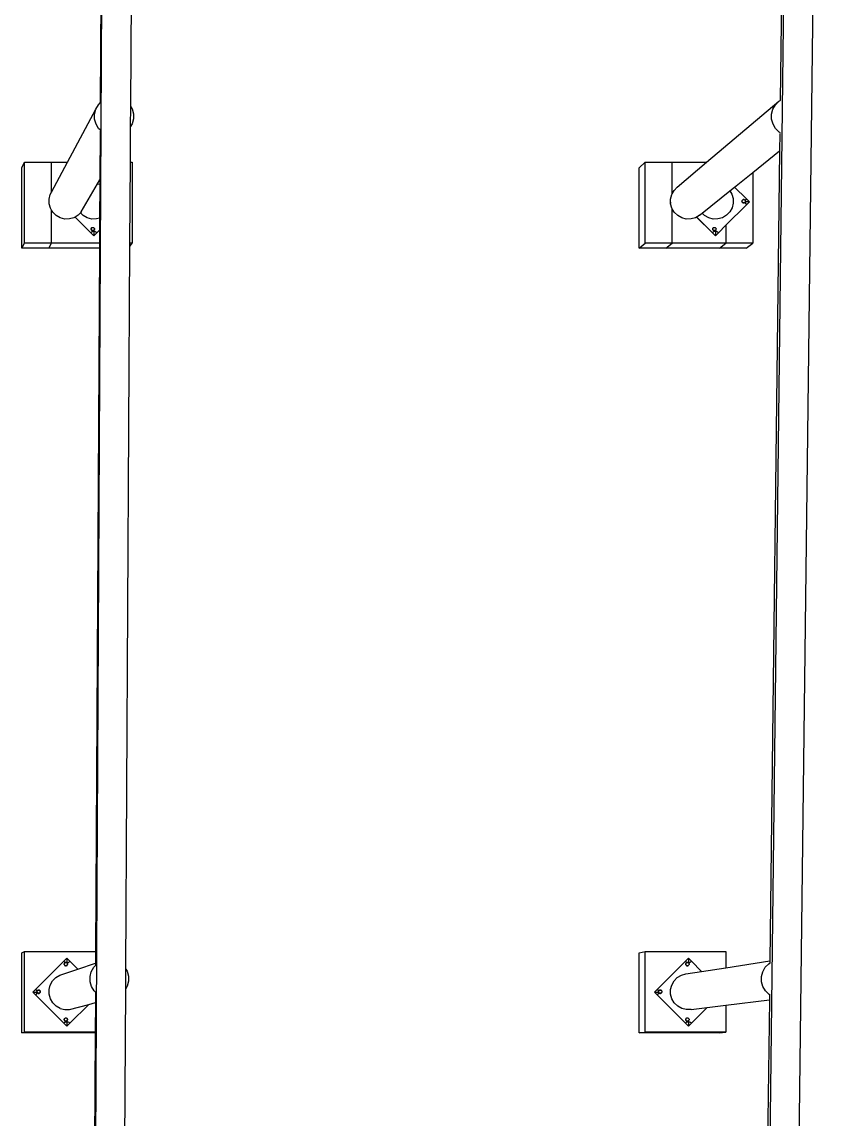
# Model space of a CAD drawing. Header units: inches. Extents: x -614 to 848, y -1045 to 1103.
# Drawn here: x 120.6 to 324.7, y 7.9 to 281.6 of the extents above; entities that cross this region are included whole.
import ezdxf

# ---------------------------------------------------------------- set-up
doc = ezdxf.new("R2010")
doc.units = ezdxf.units.IN
doc.header["$MEASUREMENT"] = 0

msp = doc.modelspace()

# ---------------------------------------------------------------- linework, layer by layer
for p, q in [((134.56857, -811.49995), (144.44999, 1015.55191)), ((297.50472, -811.49995), (319.35059, 1015.55191)), ((309.19133, -431.30695), (324.66183, 832.66782)), ((147.70234, 260.45299), (148.91594, 473.70095)), ((312.11153, 463.60989), (309.70623, 262.00661)), ((140.95145, 422.07703), (140.08428, 261.38975)), ((138.99982, 259.80558), (139.62331, 260.91718)), ((139.62331, 260.91718), (140.08428, 261.38975)), ((140.08428, 261.38975), (140.11991, 261.42628)), ((147.67404, 255.48112), (147.70234, 260.45299)), ((147.70234, 260.45299), (148.02032, 259.91769)), ((291.3647, 246.56068), (309.40815, 261.82953)), ((307.8947, 259.80558), (308.5182, 260.91718)), ((308.5182, 260.91718), (309.40815, 261.82953)), ((309.40815, 261.82953), (309.70623, 262.00661)), ((309.70623, 262.00661), (309.77764, 262.04903)), ((131.9136, 246.56068), (138.99982, 259.80558)), ((138.68528, 258.57049), (138.99982, 259.80558)), ((138.70112, 257.29607), (138.68528, 258.57049)), ((148.02032, 259.91769), (148.36547, 258.6908)), ((148.3813, 257.41637), (148.06676, 256.18128)), ((148.36547, 258.6908), (148.3813, 257.41637)), ((307.58016, 258.57049), (307.8947, 259.80558)), ((307.596, 257.29607), (307.58016, 258.57049)), ((139.04626, 256.06917), (138.70112, 257.29607)), ((139.69719, 254.97341), (139.04626, 256.06917)), ((140.11991, 254.56106), (139.69719, 254.97341)), ((147.62327, 246.56068), (147.67404, 255.48112)), ((148.06676, 256.18128), (147.67404, 255.48112)), ((307.94114, 256.06917), (307.596, 257.29607)), ((308.59207, 254.97341), (307.94114, 256.06917)), ((309.50442, 254.08345), (308.59207, 254.97341)), ((140.04671, 254.42808), (139.9805, 242.15946)), ((309.77764, 253.93021), (309.50442, 254.08345)), ((309.60822, 253.79132), (309.55594, 249.40992)), ((302.91462, 244.059), (309.55594, 249.40992)), ((309.55594, 249.40992), (307.14461, 47.3009)), ((120.5593, 245.18659), (121.23494, 246.56068)), ((121.23494, 226.42067), (121.23494, 246.56068)), ((121.23494, 246.56068), (127.94828, 246.56068)), ((127.94828, 246.56068), (131.9136, 246.56068)), ((127.94828, 239.14907), (127.94828, 246.56068)), ((127.94828, 239.14907), (131.9136, 246.56068)), ((147.50866, 226.42067), (147.62327, 246.56068)), ((147.62327, 246.56068), (148.08829, 246.56068)), ((148.08829, 246.56068), (148.08829, 226.42067)), ((274.52277, 245.18659), (276.06127, 246.56068)), ((276.06127, 226.42067), (276.06127, 246.56068)), ((276.06127, 246.56068), (282.77461, 246.56068)), ((282.77461, 246.56068), (291.3647, 246.56068)), ((282.77461, 238.70312), (282.77461, 246.56068)), ((284.06377, 240.38244), (291.3647, 246.56068)), ((120.5593, 225.15882), (120.5593, 245.18659)), ((274.52277, 225.15882), (274.52277, 245.18659)), ((298.36418, 240.39269), (302.91462, 244.059)), ((302.91462, 244.059), (302.91462, 226.42067)), ((135.36583, 234.1763), (139.43117, 241.20914)), ((139.43117, 241.20914), (139.9805, 242.15946)), ((139.43117, 241.20914), (139.97463, 241.07074)), ((139.97463, 241.07074), (139.92916, 232.64625)), ((139.9805, 242.15946), (139.97463, 241.07074)), ((127.32523, 237.39035), (127.61401, 238.52427)), ((127.61401, 238.52427), (127.94828, 239.14907)), ((282.38552, 237.39035), (282.6743, 238.52427)), ((282.6743, 238.52427), (282.77461, 238.70312)), ((282.77461, 238.70312), (283.24672, 239.54482)), ((283.24672, 239.54482), (284.06377, 240.38244)), ((290.26463, 233.86687), (297.19176, 239.44807)), ((297.19176, 239.44807), (298.36418, 240.39269)), ((297.19176, 239.44807), (297.67939, 238.6272)), ((297.67939, 238.6272), (297.99626, 237.5008)), ((298.36418, 240.39269), (301.28341, 237.47346)), ((127.33977, 236.22032), (127.32523, 237.39035)), ((127.65664, 235.09392), (127.33977, 236.22032)), ((282.37031, 236.59901), (282.35605, 236.49068)), ((282.35605, 236.49068), (282.37031, 236.38234)), ((282.39462, 236.65769), (282.37031, 236.59901)), ((282.37031, 236.38234), (282.3989, 236.31332)), ((282.40006, 236.22032), (282.38552, 237.39035)), ((282.71693, 235.09392), (282.40006, 236.22032)), ((301.28341, 235.97976), (296.20128, 230.89763)), ((298.0108, 236.33077), (297.72202, 235.19685)), ((297.99626, 237.5008), (298.0108, 236.33077)), ((300.19605, 236.94644), (300.18177, 236.83794)), ((300.18177, 236.83794), (300.19605, 236.72945)), ((300.23793, 237.04754), (300.19605, 236.94644)), ((300.19605, 236.83794), (300.20985, 236.94274)), ((300.20985, 236.73315), (300.19605, 236.83794)), ((300.19605, 236.72945), (300.23793, 236.62835)), ((300.20985, 236.94274), (300.2503, 237.0404)), ((300.2503, 236.63549), (300.20985, 236.73315)), ((300.21946, 236.85641), (300.23325, 236.96121)), ((300.23325, 236.7516), (300.21946, 236.85641)), ((300.23325, 236.96121), (300.27371, 237.05888)), ((300.27371, 236.65394), (300.23325, 236.7516)), ((300.30455, 237.13435), (300.23793, 237.04754)), ((300.23793, 236.62835), (300.29578, 236.55296)), ((300.2503, 237.0404), (300.31465, 237.12425)), ((300.30588, 236.56306), (300.2503, 236.63549)), ((300.27371, 237.05888), (300.31987, 237.11903)), ((300.32713, 236.58432), (300.27371, 236.65394)), ((300.38126, 237.21107), (300.29445, 237.14445)), ((300.29445, 237.14445), (300.31465, 237.12425)), ((300.29578, 236.55296), (300.29445, 236.55163)), ((300.29445, 236.55163), (300.30016, 236.54725)), ((300.30588, 236.56306), (300.29578, 236.55296)), ((300.29578, 236.55296), (300.30016, 236.54725)), ((300.30016, 236.54725), (300.38126, 236.48501)), ((300.30016, 236.54725), (300.30455, 236.54153)), ((300.30455, 236.54153), (300.39136, 236.47491)), ((300.32713, 236.58432), (300.30588, 236.56306)), ((300.31465, 236.55163), (300.30588, 236.56306)), ((300.31465, 237.12425), (300.33709, 237.14147)), ((300.31465, 237.12425), (300.31987, 237.11903)), ((300.3985, 236.48728), (300.31465, 236.55163)), ((300.31987, 237.11903), (300.33709, 237.14147)), ((300.33806, 236.57007), (300.32713, 236.58432)), ((300.33709, 237.14147), (300.33806, 237.14274)), ((300.33806, 237.14274), (300.42192, 237.20709)), ((300.42192, 236.50572), (300.33806, 236.57007)), ((300.48236, 237.25295), (300.38126, 237.21107)), ((300.38126, 236.48501), (300.48236, 236.44314)), ((300.39136, 236.47491), (300.49246, 236.43304)), ((300.49616, 236.44683), (300.3985, 236.48728)), ((300.42192, 237.20709), (300.51959, 237.24755)), ((300.51959, 236.46527), (300.42192, 236.50572)), ((300.59086, 237.26723), (300.48236, 237.25295)), ((300.48236, 236.44314), (300.59086, 236.42885)), ((300.49246, 236.43304), (300.60096, 236.41875)), ((300.60096, 236.43304), (300.49616, 236.44683)), ((300.51959, 237.24755), (300.62439, 237.26134)), ((300.62439, 236.45147), (300.51959, 236.46527)), ((300.69935, 237.25295), (300.59086, 237.26723)), ((300.59086, 236.42885), (300.60096, 236.43018)), ((300.60096, 236.43304), (300.60096, 236.45455)), ((300.70576, 236.44683), (300.60096, 236.43304)), ((300.60096, 236.43018), (300.69935, 236.44314)), ((300.60096, 236.43018), (300.60096, 236.43304)), ((300.60096, 236.41875), (300.70945, 236.43304)), ((300.60096, 236.41875), (300.60096, 236.43018)), ((300.62439, 237.26134), (300.70457, 237.25079)), ((300.7292, 236.46527), (300.62439, 236.45147)), ((300.70457, 237.25079), (300.69935, 237.25295)), ((300.69935, 236.44314), (300.70576, 236.44683)), ((300.70457, 237.25079), (300.7292, 237.24755)), ((300.80045, 236.48501), (300.70576, 236.44683)), ((300.70945, 236.43304), (300.81055, 236.47491)), ((300.7292, 237.24755), (300.82686, 237.20709)), ((300.82686, 236.50572), (300.7292, 236.46527)), ((300.80341, 236.48728), (300.80045, 236.48501)), ((300.80341, 236.48728), (300.82686, 236.50572)), ((300.81055, 236.47491), (300.89737, 236.54153)), ((300.82686, 237.20709), (300.91073, 237.14274)), ((300.82686, 236.50572), (300.88727, 236.55163)), ((300.88727, 236.55163), (300.8881, 236.55271)), ((300.8881, 236.55271), (300.91073, 236.57007)), ((300.89737, 236.54153), (300.96399, 236.62835)), ((300.91073, 237.14274), (300.97508, 237.05888)), ((300.97508, 236.65394), (300.91073, 236.57007)), ((300.96399, 236.62835), (300.97401, 236.65254)), ((300.97508, 237.05888), (301.0075, 236.98061)), ((300.98156, 236.66959), (300.97508, 236.65394)), ((301.01553, 236.7516), (300.98156, 236.66959)), ((300.98156, 236.66959), (301.01005, 236.45324)), ((302.03026, 236.72661), (301.00518, 236.72661)), ((301.01005, 236.99997), (301.0075, 236.98061)), ((301.0075, 236.98061), (301.01553, 236.96121)), ((301.11556, 237.25471), (301.01005, 236.99997)), ((301.01005, 236.45324), (301.11556, 236.1985)), ((301.01553, 236.96121), (301.02933, 236.85641)), ((301.02933, 236.85641), (301.01553, 236.7516)), ((301.28341, 237.47346), (301.11556, 237.25471)), ((301.11556, 236.1985), (301.28341, 235.97976)), ((301.28341, 237.47346), (302.03026, 236.72661)), ((302.03026, 236.72661), (301.28341, 235.97976)), ((127.94828, 234.60298), (127.65664, 235.09392)), ((127.94828, 226.42067), (127.94828, 234.60298)), ((128.25425, 234.08791), (127.94828, 234.60298)), ((129.09187, 233.27086), (128.25425, 234.08791)), ((130.11242, 232.69844), (129.09187, 233.27086)), ((131.24634, 232.40966), (130.11242, 232.69844)), ((133.54277, 232.74107), (132.41637, 232.4242)), ((133.83019, 232.91181), (133.54277, 232.74107)), ((133.83888, 232.91698), (133.83019, 232.91181)), ((137.74756, 228.99444), (133.83019, 232.91181)), ((134.54878, 233.33868), (133.83888, 232.91698)), ((137.75276, 229.0031), (133.83888, 232.91698)), ((135.13242, 233.93702), (134.54878, 233.33868)), ((135.36583, 234.1763), (135.13242, 233.93702)), ((135.81535, 233.27086), (135.13242, 233.93702)), ((136.8359, 232.69844), (135.81535, 233.27086)), ((137.96982, 232.40966), (136.8359, 232.69844)), ((282.77461, 234.99683), (282.71693, 235.09392)), ((282.77461, 226.42067), (282.77461, 234.99683)), ((283.31454, 234.08791), (282.77461, 234.99683)), ((284.15216, 233.27086), (283.31454, 234.08791)), ((285.17271, 232.69844), (284.15216, 233.27086)), ((286.30663, 232.40966), (285.17271, 232.69844)), ((288.60306, 232.74107), (287.47666, 232.4242)), ((288.8868, 232.90963), (288.60306, 232.74107)), ((288.89917, 232.91698), (288.8868, 232.90963)), ((292.80199, 228.99444), (288.8868, 232.90963)), ((289.60907, 233.33868), (288.89917, 232.91698)), ((292.81305, 229.0031), (288.89917, 232.91698)), ((289.60907, 233.33868), (290.26463, 233.86687)), ((290.87564, 233.27086), (290.26463, 233.86687)), ((291.89619, 232.69844), (290.87564, 233.27086)), ((293.03011, 232.40966), (291.89619, 232.69844)), ((295.32654, 232.74107), (294.20014, 232.4242)), ((296.33255, 233.33868), (295.32654, 232.74107)), ((297.1496, 234.1763), (296.33255, 233.33868)), ((297.72202, 235.19685), (297.1496, 234.1763)), ((132.41637, 232.4242), (131.24634, 232.40966)), ((137.82194, 230.02295), (137.80766, 229.91445)), ((137.86382, 230.12405), (137.82194, 230.02295)), ((137.82194, 229.91445), (137.83574, 230.01925)), ((137.83269, 229.93238), (137.84649, 230.03718)), ((137.83574, 230.01925), (137.87619, 230.11691)), ((137.84649, 230.03718), (137.8834, 230.1263)), ((137.93044, 230.21086), (137.86382, 230.12405)), ((137.87619, 230.11691), (137.88694, 230.13485)), ((137.87619, 230.11691), (137.8834, 230.1263)), ((137.8834, 230.1263), (137.88694, 230.13485)), ((137.88694, 230.13485), (137.95129, 230.21871)), ((137.95129, 230.21871), (138.03516, 230.28306)), ((139.13985, 232.4242), (137.96982, 232.40966)), ((138.03516, 230.28306), (138.13282, 230.32352)), ((138.13282, 230.32352), (138.23763, 230.33731)), ((138.23763, 230.33731), (138.34243, 230.32352)), ((138.34243, 230.32352), (138.44009, 230.28306)), ((138.44009, 230.28306), (138.52396, 230.21871)), ((138.52396, 230.21871), (138.58831, 230.13485)), ((138.58831, 230.13485), (138.62877, 230.03718)), ((138.62877, 230.03718), (138.63012, 230.0269)), ((138.63176, 230.02295), (138.63012, 230.0269)), ((138.63012, 230.0269), (138.64256, 229.93238)), ((138.64604, 229.91445), (138.63176, 230.02295)), ((139.92916, 232.64625), (139.13985, 232.4242)), ((139.92916, 232.64625), (139.9131, 229.66974)), ((287.47666, 232.4242), (286.30663, 232.40966)), ((292.88223, 230.02295), (292.86795, 229.91445)), ((292.92411, 230.12405), (292.88223, 230.02295)), ((292.88223, 229.91445), (292.89603, 230.01925)), ((292.89603, 230.01925), (292.93648, 230.11691)), ((292.90507, 229.93238), (292.91887, 230.03718)), ((292.91887, 230.03718), (292.95932, 230.13485)), ((292.99073, 230.21086), (292.92411, 230.12405)), ((292.93648, 230.11691), (293.00083, 230.20076)), ((292.95932, 230.13485), (293.02289, 230.21769)), ((293.00083, 230.20076), (293.02289, 230.21769)), ((293.02289, 230.21769), (293.02367, 230.21871)), ((293.02367, 230.21871), (293.10754, 230.28306)), ((294.20014, 232.4242), (293.03011, 232.40966)), ((293.10754, 230.28306), (293.2052, 230.32352)), ((293.2052, 230.32352), (293.31001, 230.33731)), ((293.31001, 230.33731), (293.41481, 230.32352)), ((293.41481, 230.32352), (293.51247, 230.28306)), ((293.51247, 230.28306), (293.59634, 230.21871)), ((293.59634, 230.21871), (293.66069, 230.13485)), ((293.66069, 230.13485), (293.70115, 230.03718)), ((293.70115, 230.03718), (293.71494, 229.93238)), ((296.20128, 230.89763), (294.30675, 229.0031)), ((296.20128, 230.89763), (296.20128, 226.42067)), ((137.74756, 228.99444), (137.75276, 229.0031)), ((138.49438, 228.24762), (137.74756, 228.99444)), ((137.97151, 229.17095), (137.75276, 229.0031)), ((138.49961, 228.25625), (137.75276, 229.0031)), ((137.80766, 229.91445), (137.82194, 229.80596)), ((137.83574, 229.80966), (137.82194, 229.91445)), ((137.82194, 229.80596), (137.86382, 229.70486)), ((137.84649, 229.82757), (137.83269, 229.93238)), ((137.87619, 229.712), (137.83574, 229.80966)), ((137.88694, 229.72991), (137.84649, 229.82757)), ((137.86382, 229.70486), (137.93044, 229.61804)), ((137.94054, 229.62814), (137.87619, 229.712)), ((137.95129, 229.64604), (137.88694, 229.72991)), ((137.93044, 229.61804), (138.01725, 229.55142)), ((138.0244, 229.56379), (137.94054, 229.62814)), ((138.03516, 229.58169), (137.95129, 229.64604)), ((138.22624, 229.27646), (137.97151, 229.17095)), ((138.01725, 229.55142), (138.11836, 229.50955)), ((138.12205, 229.52334), (138.0244, 229.56379)), ((138.13282, 229.54124), (138.03516, 229.58169)), ((138.11836, 229.50955), (138.22685, 229.49526)), ((138.22685, 229.50955), (138.12205, 229.52334)), ((138.23763, 229.52744), (138.13282, 229.54124)), ((138.49961, 229.31245), (138.22624, 229.27646)), ((138.22685, 229.50955), (138.22685, 229.52886)), ((138.33165, 229.52334), (138.22685, 229.50955)), ((138.22685, 229.49526), (138.33534, 229.50955)), ((138.22685, 229.49526), (138.22685, 229.50955)), ((138.34243, 229.54124), (138.23763, 229.52744)), ((138.4293, 229.56379), (138.33165, 229.52334)), ((138.33534, 229.50955), (138.43644, 229.55142)), ((138.44009, 229.58169), (138.34243, 229.54124)), ((138.51316, 229.62814), (138.4293, 229.56379)), ((138.43644, 229.55142), (138.52326, 229.61804)), ((138.52396, 229.64604), (138.44009, 229.58169)), ((139.2412, 228.99444), (138.49438, 228.24762)), ((138.49438, 228.24762), (138.49961, 228.25625)), ((138.77298, 229.27646), (138.49961, 229.31245)), ((139.23928, 228.99592), (138.49961, 228.25625)), ((138.57751, 229.712), (138.51316, 229.62814)), ((138.52326, 229.61804), (138.58988, 229.70486)), ((138.52326, 229.61804), (138.52326, 228.25625)), ((138.58096, 229.72032), (138.52396, 229.64604)), ((138.57751, 229.712), (138.58831, 229.72991)), ((138.58096, 229.72032), (138.57751, 229.712)), ((138.58831, 229.72991), (138.58096, 229.72032)), ((138.62877, 229.82757), (138.58831, 229.72991)), ((138.58988, 229.70486), (138.63176, 229.80596)), ((138.64256, 229.93238), (138.62877, 229.82757)), ((138.63176, 229.80596), (138.64604, 229.91445)), ((139.02771, 229.17095), (138.77298, 229.27646)), ((139.24646, 229.0031), (139.02771, 229.17095)), ((139.24646, 229.0031), (139.23928, 228.99592)), ((139.2412, 228.99444), (139.23928, 228.99592)), ((139.91308, 229.66633), (139.2412, 228.99444)), ((139.2412, 228.99444), (139.24646, 229.0031)), ((139.9131, 229.66974), (139.24646, 229.0031)), ((139.91308, 229.66633), (139.89557, 226.42067)), ((139.9131, 229.66974), (139.91308, 229.66633)), ((292.80199, 228.99444), (292.81305, 229.0031)), ((293.54881, 228.24762), (292.80199, 228.99444)), ((293.0318, 229.17095), (292.81305, 229.0031)), ((293.5599, 228.25625), (292.81305, 229.0031)), ((292.86795, 229.91445), (292.88223, 229.80596)), ((292.89603, 229.80966), (292.88223, 229.91445)), ((292.88223, 229.80596), (292.92411, 229.70486)), ((292.93648, 229.712), (292.89603, 229.80966)), ((292.91887, 229.82757), (292.90507, 229.93238)), ((292.95932, 229.72991), (292.91887, 229.82757)), ((292.92411, 229.70486), (292.99073, 229.61804)), ((293.00083, 229.62814), (292.93648, 229.712)), ((293.02367, 229.64604), (292.95932, 229.72991)), ((292.99073, 229.61804), (293.07755, 229.55142)), ((293.08469, 229.56379), (293.00083, 229.62814)), ((293.10754, 229.58169), (293.02367, 229.64604)), ((293.28654, 229.27646), (293.0318, 229.17095)), ((293.07755, 229.55142), (293.17865, 229.50955)), ((293.18234, 229.52334), (293.08469, 229.56379)), ((293.2052, 229.54124), (293.10754, 229.58169)), ((293.17865, 229.50955), (293.28714, 229.49526)), ((293.28714, 229.50955), (293.18234, 229.52334)), ((293.31001, 229.52744), (293.2052, 229.54124)), ((293.5599, 229.31245), (293.28654, 229.27646)), ((293.28714, 229.50955), (293.28714, 229.53045)), ((293.39194, 229.52334), (293.28714, 229.50955)), ((293.28714, 229.49526), (293.39564, 229.50955)), ((293.28714, 229.49526), (293.28714, 229.50955)), ((293.41481, 229.54124), (293.31001, 229.52744)), ((293.48959, 229.56379), (293.39194, 229.52334)), ((293.39564, 229.50955), (293.49674, 229.55142)), ((293.51247, 229.58169), (293.41481, 229.54124)), ((293.48959, 229.56379), (293.51247, 229.58169)), ((293.49674, 229.55142), (293.58355, 229.61804)), ((293.57345, 229.62814), (293.51247, 229.58169)), ((293.54881, 228.24762), (293.5599, 228.25625)), ((293.83327, 229.27646), (293.5599, 229.31245)), ((294.30675, 229.0031), (293.5599, 228.25625)), ((293.57409, 229.62897), (293.57345, 229.62814)), ((293.57409, 229.62897), (293.59634, 229.64604)), ((293.58355, 229.61804), (293.65017, 229.70486)), ((293.58355, 229.61804), (293.58355, 228.25625)), ((293.66069, 229.72991), (293.59634, 229.64604)), ((293.65017, 229.70486), (293.66069, 229.72991)), ((293.70115, 229.82757), (293.66069, 229.72991)), ((293.71494, 229.93238), (293.70115, 229.82757)), ((294.088, 229.17095), (293.83327, 229.27646)), ((294.30675, 229.0031), (294.088, 229.17095)), ((120.5593, 225.15882), (121.23494, 226.42067)), ((127.23522, 225.15882), (120.5593, 225.15882)), ((127.94828, 226.42067), (121.23494, 226.42067)), ((127.23522, 225.15882), (127.94828, 226.42067)), ((139.88876, 225.15882), (127.23522, 225.15882)), ((139.89557, 226.42067), (127.94828, 226.42067)), ((139.88876, 225.15882), (138.94153, 49.63614)), ((139.89557, 226.42067), (139.88876, 225.15882)), ((146.47777, 45.27883), (147.50357, 225.52665)), ((147.50357, 225.52665), (148.08829, 226.42067)), ((147.50357, 225.52665), (147.50866, 226.42067)), ((148.08829, 226.42067), (147.50866, 226.42067)), ((274.52277, 225.15882), (276.06127, 226.42067)), ((281.1987, 225.15882), (274.52277, 225.15882)), ((282.77461, 226.42067), (276.06127, 226.42067)), ((281.1987, 225.15882), (282.77461, 226.42067)), ((294.55054, 225.15882), (281.1987, 225.15882)), ((296.20128, 226.42067), (282.77461, 226.42067)), ((294.55054, 225.15882), (296.20128, 226.42067)), ((301.22647, 225.15882), (294.55054, 225.15882)), ((302.91462, 226.42067), (296.20128, 226.42067)), ((301.22647, 225.15882), (302.91462, 226.42067)), ((120.5593, 49.35951), (121.23494, 49.63614)), ((120.5593, 29.33174), (120.5593, 49.35951)), ((121.23494, 49.63614), (138.94153, 49.63614)), ((121.23494, 29.49613), (121.23494, 49.63614)), ((138.94153, 49.63614), (138.926, 46.759)), ((274.52277, 49.35951), (276.06127, 49.63614)), ((274.52277, 29.33174), (274.52277, 49.35951)), ((276.06127, 49.63614), (296.20128, 49.63614)), ((276.06127, 29.49613), (276.06127, 49.63614)), ((296.20128, 49.63614), (296.20128, 45.6156)), ((124.04793, 40.24981), (131.02433, 47.22621)), ((124.05262, 40.25133), (131.02612, 47.22484)), ((131.02433, 47.22621), (131.77115, 47.97303)), ((131.02433, 47.22621), (131.02928, 47.228)), ((131.02433, 47.22621), (131.02612, 47.22484)), ((131.02612, 47.22484), (131.02928, 47.228)), ((131.02928, 47.228), (131.77273, 47.97145)), ((131.02928, 47.228), (131.24803, 47.06015)), ((131.09846, 46.62223), (131.08418, 46.51373)), ((131.10856, 46.61213), (131.09428, 46.50363)), ((131.14034, 46.72333), (131.09846, 46.62223)), ((131.15044, 46.71323), (131.10856, 46.61213)), ((131.10856, 46.50363), (131.12236, 46.60843)), ((131.11878, 46.50726), (131.13258, 46.61207)), ((131.12236, 46.60843), (131.16281, 46.70609)), ((131.13258, 46.61207), (131.17303, 46.70973)), ((131.20696, 46.81015), (131.14034, 46.72333)), ((131.21706, 46.80005), (131.15044, 46.71323)), ((131.16281, 46.70609), (131.22716, 46.78995)), ((131.17303, 46.70973), (131.23136, 46.78574)), ((131.29377, 46.87676), (131.20696, 46.81015)), ((131.22716, 46.78995), (131.31102, 46.85429)), ((131.22716, 46.78995), (131.23136, 46.78574)), ((131.23136, 46.78574), (131.23739, 46.79359)), ((131.23739, 46.79359), (131.32125, 46.85795)), ((131.24803, 47.06015), (131.50276, 46.95463)), ((131.39487, 46.91864), (131.29377, 46.87676)), ((131.31102, 46.85429), (131.32125, 46.85795)), ((131.32125, 46.85795), (131.40867, 46.89474)), ((131.50337, 46.93292), (131.39487, 46.91864)), ((131.40867, 46.89474), (131.41075, 46.89502)), ((131.41075, 46.89502), (131.41892, 46.8984)), ((131.41892, 46.8984), (131.52372, 46.9122)), ((131.50276, 46.95463), (131.77613, 46.91864)), ((131.61186, 46.91864), (131.50337, 46.93292)), ((131.52372, 46.9122), (131.62853, 46.8984)), ((131.71296, 46.87676), (131.61186, 46.91864)), ((131.62853, 46.8984), (131.72619, 46.85795)), ((131.79978, 46.81015), (131.71296, 46.87676)), ((131.72619, 46.85795), (131.81006, 46.79359)), ((131.77115, 47.97303), (131.77613, 47.97485)), ((131.77115, 47.97303), (131.77273, 47.97145)), ((131.77273, 47.97145), (131.77613, 47.97485)), ((131.77613, 47.97485), (132.52298, 47.228)), ((131.77613, 47.97485), (131.77613, 46.9243)), ((131.77613, 46.91864), (132.0495, 46.95463)), ((131.8664, 46.72333), (131.79978, 46.81015)), ((131.8765, 46.71323), (131.80988, 46.80005)), ((131.81006, 46.79359), (131.86924, 46.71646)), ((131.86924, 46.71646), (131.8664, 46.72333)), ((131.86924, 46.71646), (131.87441, 46.70973)), ((131.87441, 46.70973), (131.91486, 46.61207)), ((131.91837, 46.61213), (131.8765, 46.71323)), ((131.91486, 46.61207), (131.92866, 46.50726)), ((131.93266, 46.50363), (131.91837, 46.61213)), ((132.0495, 46.95463), (132.30423, 47.06015)), ((132.30423, 47.06015), (132.52298, 47.228)), ((132.52298, 47.228), (134.48628, 45.2647)), ((134.48628, 45.2647), (138.926, 46.759)), ((138.926, 46.759), (138.92304, 46.20974)), ((279.10236, 40.24981), (286.07876, 47.22621)), ((279.11291, 40.25133), (286.08387, 47.22229)), ((286.07876, 47.22621), (286.82558, 47.97303)), ((286.07876, 47.22621), (286.08957, 47.228)), ((286.07876, 47.22621), (286.08387, 47.22229)), ((286.08387, 47.22229), (286.08957, 47.228)), ((286.08957, 47.228), (286.8301, 47.96852)), ((286.08957, 47.228), (286.30832, 47.06015)), ((286.15875, 46.62223), (286.14447, 46.51373)), ((286.16885, 46.61213), (286.15457, 46.50363)), ((286.20063, 46.72333), (286.15875, 46.62223)), ((286.21073, 46.71323), (286.16885, 46.61213)), ((286.16885, 46.50363), (286.18265, 46.60843)), ((286.18265, 46.60843), (286.2231, 46.70609)), ((286.19116, 46.50726), (286.20496, 46.61207)), ((286.26725, 46.81015), (286.20063, 46.72333)), ((286.20496, 46.61207), (286.24541, 46.70973)), ((286.27735, 46.80005), (286.21073, 46.71323)), ((286.2231, 46.70609), (286.28745, 46.78995)), ((286.24541, 46.70973), (286.29849, 46.7789)), ((286.35406, 46.87676), (286.26725, 46.81015)), ((286.28745, 46.78995), (286.37131, 46.85429)), ((286.28745, 46.78995), (286.29849, 46.7789)), ((286.29849, 46.7789), (286.30977, 46.79359)), ((286.30832, 47.06015), (286.56305, 46.95463)), ((286.30977, 46.79359), (286.39363, 46.85795)), ((286.45517, 46.91864), (286.35406, 46.87676)), ((286.37131, 46.85429), (286.46896, 46.89474)), ((286.39363, 46.85795), (286.48876, 46.89735)), ((286.56366, 46.93292), (286.45517, 46.91864)), ((286.46896, 46.89474), (286.48876, 46.89735)), ((286.48876, 46.89735), (286.4913, 46.8984)), ((286.4913, 46.8984), (286.5961, 46.9122)), ((286.56305, 46.95463), (286.83642, 46.91864)), ((286.67215, 46.91864), (286.56366, 46.93292)), ((286.5961, 46.9122), (286.70091, 46.8984)), ((286.77325, 46.87676), (286.67215, 46.91864)), ((286.70091, 46.8984), (286.79685, 46.85866)), ((286.79685, 46.85866), (286.77325, 46.87676)), ((286.79685, 46.85866), (286.79857, 46.85795)), ((286.79857, 46.85795), (286.88244, 46.79359)), ((286.82558, 47.97303), (286.83642, 47.97485)), ((286.82558, 47.97303), (286.8301, 47.96852)), ((286.8301, 47.96852), (286.83642, 47.97485)), ((286.83642, 47.97485), (287.58327, 47.228)), ((286.83642, 47.97485), (286.83642, 46.9243)), ((286.83642, 46.91864), (287.10979, 46.95463)), ((286.88244, 46.79359), (286.94679, 46.70973)), ((286.94679, 46.70973), (286.98724, 46.61207)), ((286.98724, 46.61207), (287.00104, 46.50726)), ((287.10979, 46.95463), (287.36452, 47.06015)), ((287.36452, 47.06015), (287.58327, 47.228)), ((287.58327, 47.228), (290.13057, 44.6807)), ((296.20128, 45.6156), (307.14461, 47.3009)), ((305.98404, 45.72011), (306.86668, 46.62496)), ((306.86668, 46.62496), (307.23314, 46.84266)), ((307.14461, 47.3009), (307.13897, 46.8283)), ((130.00949, 43.75793), (134.48628, 45.2647)), ((131.08418, 46.51373), (131.09846, 46.40524)), ((131.09428, 46.50363), (131.10856, 46.39514)), ((131.09846, 46.40524), (131.14034, 46.30414)), ((131.12236, 46.39884), (131.10856, 46.50363)), ((131.10856, 46.39514), (131.15044, 46.29404)), ((131.13258, 46.40245), (131.11878, 46.50726)), ((131.16281, 46.30118), (131.12236, 46.39884)), ((131.17303, 46.30479), (131.13258, 46.40245)), ((131.14034, 46.30414), (131.20696, 46.21732)), ((131.15044, 46.29404), (131.20829, 46.21865)), ((131.21839, 46.22875), (131.16281, 46.30118)), ((131.22574, 46.23611), (131.17303, 46.30479)), ((131.21839, 46.22875), (131.20696, 46.21732)), ((131.20829, 46.21865), (131.21267, 46.21294)), ((131.21267, 46.21294), (131.21706, 46.20722)), ((131.21706, 46.20722), (131.30387, 46.14061)), ((131.21839, 46.22875), (131.22574, 46.23611)), ((131.22716, 46.21732), (131.21839, 46.22875)), ((131.23739, 46.22093), (131.22574, 46.23611)), ((131.31102, 46.15298), (131.22716, 46.21732)), ((131.32125, 46.15657), (131.23739, 46.22093)), ((131.30387, 46.14061), (131.40497, 46.09873)), ((131.40867, 46.11252), (131.31102, 46.15298)), ((131.41892, 46.11612), (131.32125, 46.15657)), ((131.40497, 46.09873), (131.51347, 46.08444)), ((131.51347, 46.09873), (131.40867, 46.11252)), ((131.52372, 46.10232), (131.41892, 46.11612)), ((131.61827, 46.11252), (131.51347, 46.09873)), ((131.51347, 46.09873), (131.51347, 46.10367)), ((131.51347, 46.08444), (131.62196, 46.09873)), ((131.51347, 46.09587), (131.51347, 46.09873)), ((131.51347, 46.08444), (131.51347, 46.09587)), ((131.62653, 46.11586), (131.52372, 46.10232)), ((131.62653, 46.11586), (131.61827, 46.11252)), ((131.62196, 46.09873), (131.72306, 46.14061)), ((131.62653, 46.11586), (131.62853, 46.11612)), ((131.67767, 46.13648), (131.62853, 46.11612)), ((131.71296, 46.15071), (131.67767, 46.13648)), ((131.71407, 46.15155), (131.71296, 46.15071)), ((131.72619, 46.15657), (131.71407, 46.15155)), ((131.72306, 46.14061), (131.80988, 46.20722)), ((131.81006, 46.22093), (131.72619, 46.15657)), ((131.80988, 46.20722), (131.8765, 46.29404)), ((131.87441, 46.30479), (131.81006, 46.22093)), ((131.91486, 46.40245), (131.87441, 46.30479)), ((131.8765, 46.29404), (131.9172, 46.3923)), ((131.92866, 46.50726), (131.91486, 46.40245)), ((131.9172, 46.3923), (131.91837, 46.39514)), ((131.91837, 46.39514), (131.93266, 46.50363)), ((137.54612, 43.39269), (137.85808, 44.61764)), ((137.85808, 44.61764), (138.47645, 45.72011)), ((138.47645, 45.72011), (138.96897, 46.22502)), ((146.44948, 40.30806), (146.47777, 45.27883)), ((146.47777, 45.27883), (146.80449, 44.72883)), ((146.80449, 44.72883), (147.1468, 43.51201)), ((285.06978, 43.75793), (286.19618, 44.0748)), ((286.14447, 46.51373), (286.15875, 46.40524)), ((286.15457, 46.50363), (286.16885, 46.39514)), ((286.15875, 46.40524), (286.20063, 46.30414)), ((286.18265, 46.39884), (286.16885, 46.50363)), ((286.16885, 46.39514), (286.21073, 46.29404)), ((286.2231, 46.30118), (286.18265, 46.39884)), ((286.20496, 46.40245), (286.19116, 46.50726)), ((286.19618, 44.0748), (290.13057, 44.6807)), ((286.20063, 46.30414), (286.26725, 46.21732)), ((286.24541, 46.30479), (286.20496, 46.40245)), ((286.21073, 46.29404), (286.26858, 46.21865)), ((286.27868, 46.22875), (286.2231, 46.30118)), ((286.29287, 46.24295), (286.24541, 46.30479)), ((286.27868, 46.22875), (286.26725, 46.21732)), ((286.26858, 46.21865), (286.27296, 46.21294)), ((286.27296, 46.21294), (286.27735, 46.20722)), ((286.27735, 46.20722), (286.36416, 46.14061)), ((286.27868, 46.22875), (286.29287, 46.24295)), ((286.28745, 46.21732), (286.27868, 46.22875)), ((286.37131, 46.15298), (286.28745, 46.21732)), ((286.30977, 46.22093), (286.29287, 46.24295)), ((286.39363, 46.15657), (286.30977, 46.22093)), ((286.36416, 46.14061), (286.46527, 46.09873)), ((286.46896, 46.11252), (286.37131, 46.15298)), ((286.4913, 46.11612), (286.39363, 46.15657)), ((286.46527, 46.09873), (286.57376, 46.08444)), ((286.57376, 46.09873), (286.46896, 46.11252)), ((286.5961, 46.10232), (286.4913, 46.11612)), ((286.57376, 46.09873), (286.57376, 46.10526)), ((286.5961, 46.10232), (286.57376, 46.09873)), ((286.57376, 46.08444), (286.68225, 46.09873)), ((286.57376, 46.09587), (286.57376, 46.09873)), ((286.57376, 46.08444), (286.57376, 46.09587)), ((286.67856, 46.11252), (286.5961, 46.10232)), ((286.68096, 46.11349), (286.67856, 46.11252)), ((286.68096, 46.11349), (286.70091, 46.11612)), ((286.68225, 46.09873), (286.78335, 46.14061)), ((286.79857, 46.15657), (286.70091, 46.11612)), ((286.78335, 46.14061), (286.87017, 46.20722)), ((286.88244, 46.22093), (286.79857, 46.15657)), ((286.87017, 46.20722), (286.87818, 46.21766)), ((286.94679, 46.30479), (286.88244, 46.22093)), ((286.98724, 46.40245), (286.94679, 46.30479)), ((287.00104, 46.50726), (286.98724, 46.40245)), ((290.13057, 44.6807), (296.20128, 45.6156)), ((305.05371, 43.39269), (305.36567, 44.61764)), ((305.36567, 44.61764), (305.98404, 45.72011)), ((127.32523, 40.16823), (127.61401, 41.30215)), ((127.61401, 41.30215), (128.18643, 42.3227)), ((128.18643, 42.3227), (129.00348, 43.16032)), ((129.00348, 43.16032), (130.00949, 43.75793)), ((137.56183, 42.12873), (137.54612, 43.39269)), ((137.90414, 40.91191), (137.56183, 42.12873)), ((147.16251, 42.24805), (146.85054, 41.0231)), ((147.1468, 43.51201), (147.16251, 42.24805)), ((282.38552, 40.16823), (282.6743, 41.30215)), ((282.6743, 41.30215), (283.24672, 42.3227)), ((283.24672, 42.3227), (284.06377, 43.16032)), ((284.06377, 43.16032), (285.06978, 43.75793)), ((305.06942, 42.12873), (305.05371, 43.39269)), ((305.41172, 40.91191), (305.06942, 42.12873)), ((123.30111, 39.50299), (124.04793, 40.24981)), ((123.30111, 39.50299), (123.30577, 39.50448)), ((124.04793, 38.75617), (123.30111, 39.50299)), ((123.30577, 39.50448), (124.04931, 40.24802)), ((124.05262, 38.75763), (123.30577, 39.50448)), ((123.30577, 39.50448), (124.31908, 39.50448)), ((124.04793, 40.24981), (124.05262, 40.25133)), ((124.04931, 40.24802), (124.04793, 40.24981)), ((124.04793, 38.75617), (124.05262, 38.75763)), ((131.02433, 31.77977), (124.04793, 38.75617)), ((124.04931, 40.24802), (124.05262, 40.25133)), ((124.22047, 40.03259), (124.05262, 40.25133)), ((124.05262, 38.75763), (124.22047, 38.97638)), ((131.02928, 31.78097), (124.05262, 38.75763)), ((124.32598, 39.77785), (124.22047, 40.03259)), ((124.22047, 38.97638), (124.32598, 39.23112)), ((124.31219, 39.73811), (124.2979, 39.62962)), ((124.2979, 39.62962), (124.31219, 39.52112)), ((124.3117, 39.62592), (124.32598, 39.73441)), ((124.32598, 39.52482), (124.3117, 39.62592)), ((124.35406, 39.83921), (124.31219, 39.73811)), ((124.31219, 39.52112), (124.31908, 39.50448)), ((124.31908, 39.50448), (124.33134, 39.50448)), ((124.31908, 39.50448), (124.35406, 39.42002)), ((124.32188, 39.63271), (124.33568, 39.73751)), ((124.33568, 39.5279), (124.32188, 39.63271)), ((124.33032, 39.74489), (124.32598, 39.77785)), ((124.33032, 39.74489), (124.32598, 39.73441)), ((124.32598, 39.52482), (124.32598, 39.51743)), ((124.32598, 39.52482), (124.35532, 39.45398)), ((124.32598, 39.51743), (124.35459, 39.44837)), ((124.32598, 39.23112), (124.35459, 39.44837)), ((124.36786, 39.83551), (124.33032, 39.74489)), ((124.33147, 39.73617), (124.33032, 39.74489)), ((124.33134, 39.50448), (124.33441, 39.50448)), ((124.33441, 39.50448), (124.34538, 39.50448)), ((124.33568, 39.73751), (124.37613, 39.83518)), ((124.35797, 39.47408), (124.33568, 39.5279)), ((124.42068, 39.92603), (124.35406, 39.83921)), ((124.35406, 39.42002), (124.41191, 39.34463)), ((124.35459, 39.44837), (124.35532, 39.45398)), ((124.35459, 39.44837), (124.36786, 39.41632)), ((124.35532, 39.45398), (124.35797, 39.47408)), ((124.36643, 39.42716), (124.35532, 39.45398)), ((124.37613, 39.43024), (124.35797, 39.47408)), ((124.42201, 39.35473), (124.36643, 39.42716)), ((124.36786, 39.83551), (124.43078, 39.91593)), ((124.36786, 39.41632), (124.43448, 39.32951)), ((124.37613, 39.83518), (124.43492, 39.91179)), ((124.42883, 39.36155), (124.37613, 39.43024)), ((124.41191, 39.34463), (124.4163, 39.33892)), ((124.4163, 39.33892), (124.42068, 39.3332)), ((124.42068, 39.3332), (124.5075, 39.26659)), ((124.42201, 39.35473), (124.42883, 39.36155)), ((124.43078, 39.3433), (124.42201, 39.35473)), ((124.44048, 39.34637), (124.42883, 39.36155)), ((124.43078, 39.91593), (124.51464, 39.98028)), ((124.43448, 39.92233), (124.43078, 39.91593)), ((124.43078, 39.91593), (124.43492, 39.91179)), ((124.51464, 39.27896), (124.43078, 39.3433)), ((124.5213, 39.98895), (124.43448, 39.92233)), ((124.43448, 39.32951), (124.5213, 39.26289)), ((124.43492, 39.91179), (124.44048, 39.91904)), ((124.44048, 39.91904), (124.52435, 39.98339)), ((124.52435, 39.28202), (124.44048, 39.34637)), ((124.5075, 39.26659), (124.6086, 39.22471)), ((124.51464, 39.98028), (124.52435, 39.98339)), ((124.6123, 39.23851), (124.51464, 39.27896)), ((124.6224, 40.03083), (124.5213, 39.98895)), ((124.6224, 39.22101), (124.5213, 39.26289)), ((124.52435, 39.98339), (124.6123, 40.02073)), ((124.62201, 39.24157), (124.52435, 39.28202)), ((124.6086, 39.22471), (124.61574, 39.22377)), ((124.6123, 40.02073), (124.6155, 40.02115)), ((124.71709, 39.22471), (124.6123, 39.23851)), ((124.6155, 40.02115), (124.62201, 40.02385)), ((124.61574, 39.22377), (124.71709, 39.21043)), ((124.62201, 40.02385), (124.72682, 40.03764)), ((124.72682, 39.22777), (124.62201, 39.24157)), ((124.73089, 40.04511), (124.6224, 40.03083)), ((124.6224, 39.22101), (124.73089, 39.20673)), ((124.82189, 39.23851), (124.71709, 39.22471)), ((124.71709, 39.22471), (124.71709, 39.22905)), ((124.71709, 39.22186), (124.71709, 39.22471)), ((124.71709, 39.21043), (124.82559, 39.22471)), ((124.71709, 39.21043), (124.71709, 39.22186)), ((124.72682, 40.03764), (124.83162, 40.02385)), ((124.82844, 39.24115), (124.72682, 39.22777)), ((124.83938, 40.03083), (124.73089, 40.04511)), ((124.73089, 39.20673), (124.83938, 39.22101)), ((124.82844, 39.24115), (124.82189, 39.23851)), ((124.82559, 39.22471), (124.92669, 39.26659)), ((124.83162, 39.24157), (124.82844, 39.24115)), ((124.83162, 40.02385), (124.92929, 39.98339)), ((124.90998, 39.27402), (124.83162, 39.24157)), ((124.94048, 39.98895), (124.83938, 40.03083)), ((124.83938, 39.22101), (124.94048, 39.26289)), ((124.91659, 39.27669), (124.90998, 39.27402)), ((124.92929, 39.28202), (124.91659, 39.27669)), ((124.92669, 39.26659), (125.01351, 39.3332)), ((124.92929, 39.98339), (125.01315, 39.91904)), ((125.01315, 39.34637), (124.92929, 39.28202)), ((125.0273, 39.92233), (124.94048, 39.98895)), ((124.94048, 39.26289), (125.0273, 39.32951)), ((125.01315, 39.91904), (125.0775, 39.83518)), ((125.0775, 39.43024), (125.01315, 39.34637)), ((125.08012, 39.83921), (125.01351, 39.92603)), ((125.01351, 39.3332), (125.08012, 39.42002)), ((125.0775, 39.83518), (125.11796, 39.73751)), ((125.11796, 39.5279), (125.0775, 39.43024)), ((125.122, 39.73811), (125.08012, 39.83921)), ((125.08012, 39.42002), (125.12082, 39.51828)), ((125.11796, 39.73751), (125.13175, 39.63271)), ((125.13175, 39.63271), (125.11796, 39.5279)), ((125.12082, 39.51828), (125.122, 39.52112)), ((125.13628, 39.62962), (125.122, 39.73811)), ((125.122, 39.52112), (125.13628, 39.62962)), ((127.33977, 38.9982), (127.32523, 40.16823)), ((127.65664, 37.8718), (127.33977, 38.9982)), ((138.54972, 39.82515), (137.90414, 40.91191)), ((138.96897, 39.41619), (138.54972, 39.82515)), ((138.88625, 39.39273), (138.8729, 36.91851)), ((145.27292, -166.43031), (146.44948, 40.30806)), ((146.85054, 41.0231), (146.44948, 40.30806)), ((278.35554, 39.50299), (279.10236, 40.24981)), ((278.35554, 39.50299), (278.36606, 39.50448)), ((279.10236, 38.75617), (278.35554, 39.50299)), ((278.36606, 39.50448), (279.10628, 40.24471)), ((279.11291, 38.75763), (278.36606, 39.50448)), ((278.36606, 39.50448), (279.37937, 39.50448)), ((279.10236, 40.24981), (279.11291, 40.25133)), ((279.10628, 40.24471), (279.10236, 40.24981)), ((279.10236, 38.75617), (279.11291, 38.75763)), ((286.07876, 31.77977), (279.10236, 38.75617)), ((279.10628, 40.24471), (279.11291, 40.25133)), ((279.28076, 40.03259), (279.11291, 40.25133)), ((279.11291, 38.75763), (279.28076, 38.97638)), ((286.08957, 31.78097), (279.11291, 38.75763)), ((279.38628, 39.77785), (279.28076, 40.03259)), ((279.28076, 38.97638), (279.38628, 39.23112)), ((279.37248, 39.73811), (279.35819, 39.62962)), ((279.35819, 39.62962), (279.37248, 39.52112)), ((279.37199, 39.62592), (279.38628, 39.73441)), ((279.38628, 39.52482), (279.37199, 39.62592)), ((279.41436, 39.83921), (279.37248, 39.73811)), ((279.37248, 39.52112), (279.37937, 39.50448)), ((279.37937, 39.50448), (279.39164, 39.50448)), ((279.37937, 39.50448), (279.41436, 39.42002)), ((279.39061, 39.74489), (279.38628, 39.77785)), ((279.39061, 39.74489), (279.38628, 39.73441)), ((279.38628, 39.52482), (279.38628, 39.51743)), ((279.38628, 39.52482), (279.41562, 39.45398)), ((279.38628, 39.51743), (279.41488, 39.44837)), ((279.38628, 39.23112), (279.41488, 39.44837)), ((279.42815, 39.83551), (279.39061, 39.74489)), ((279.39189, 39.73521), (279.39061, 39.74489)), ((279.39164, 39.50448), (279.3947, 39.50448)), ((279.39426, 39.63271), (279.40806, 39.73751)), ((279.40806, 39.5279), (279.39426, 39.63271)), ((279.3947, 39.50448), (279.4166, 39.50448)), ((279.40806, 39.73751), (279.44851, 39.83518)), ((279.42118, 39.49622), (279.40806, 39.5279)), ((279.48097, 39.92603), (279.41436, 39.83921)), ((279.41436, 39.42002), (279.4722, 39.34463)), ((279.41488, 39.44837), (279.41562, 39.45398)), ((279.41488, 39.44837), (279.42815, 39.41632)), ((279.41562, 39.45398), (279.42118, 39.49622)), ((279.42673, 39.42716), (279.41562, 39.45398)), ((279.44851, 39.43024), (279.42118, 39.49622)), ((279.4823, 39.35473), (279.42673, 39.42716)), ((279.42815, 39.83551), (279.49107, 39.91593)), ((279.42815, 39.41632), (279.49477, 39.32951)), ((279.44851, 39.83518), (279.50205, 39.90495)), ((279.49596, 39.3684), (279.44851, 39.43024)), ((279.4722, 39.34463), (279.47659, 39.33892)), ((279.47659, 39.33892), (279.48097, 39.3332)), ((279.48097, 39.3332), (279.56779, 39.26659)), ((279.4823, 39.35473), (279.49596, 39.3684)), ((279.49107, 39.3433), (279.4823, 39.35473)), ((279.49107, 39.91593), (279.57493, 39.98028)), ((279.49477, 39.92233), (279.49107, 39.91593)), ((279.49107, 39.91593), (279.50205, 39.90495)), ((279.57493, 39.27896), (279.49107, 39.3433)), ((279.58159, 39.98895), (279.49477, 39.92233)), ((279.49477, 39.32951), (279.58159, 39.26289)), ((279.51286, 39.34637), (279.49596, 39.3684)), ((279.50205, 39.90495), (279.51286, 39.91904)), ((279.51286, 39.91904), (279.59673, 39.98339)), ((279.59673, 39.28202), (279.51286, 39.34637)), ((279.56779, 39.26659), (279.66889, 39.22471)), ((279.57493, 39.98028), (279.67259, 40.02073)), ((279.67259, 39.23851), (279.57493, 39.27896)), ((279.68269, 40.03083), (279.58159, 39.98895)), ((279.68269, 39.22101), (279.58159, 39.26289)), ((279.59673, 39.98339), (279.69439, 40.02385)), ((279.69439, 39.24157), (279.59673, 39.28202)), ((279.66889, 39.22471), (279.67603, 39.22377)), ((279.67259, 40.02073), (279.69439, 40.02385)), ((279.77738, 39.22471), (279.67259, 39.23851)), ((279.67603, 39.22377), (279.77738, 39.21043)), ((279.79118, 40.04511), (279.68269, 40.03083)), ((279.68269, 39.22101), (279.79118, 39.20673)), ((279.69439, 40.02385), (279.7992, 40.03764)), ((279.7992, 39.22777), (279.69439, 39.24157)), ((279.77738, 39.22471), (279.77738, 39.23064)), ((279.77738, 39.22471), (279.7992, 39.22777)), ((279.77738, 39.22186), (279.77738, 39.22471)), ((279.77738, 39.21043), (279.88588, 39.22471)), ((279.77738, 39.21043), (279.77738, 39.22186)), ((279.89968, 40.03083), (279.79118, 40.04511)), ((279.79118, 39.20673), (279.89968, 39.22101)), ((279.7992, 40.03764), (279.904, 40.02385)), ((279.88218, 39.23851), (279.7992, 39.22777)), ((279.88218, 39.23851), (279.904, 39.24157)), ((279.88588, 39.22471), (279.98698, 39.26659)), ((280.00078, 39.98895), (279.89968, 40.03083)), ((279.89968, 39.22101), (280.00078, 39.26289)), ((279.904, 40.02385), (280.00167, 39.98339)), ((280.00167, 39.28202), (279.904, 39.24157)), ((279.98698, 39.26659), (280.0738, 39.3332)), ((280.08759, 39.92233), (280.00078, 39.98895)), ((280.00078, 39.26289), (280.08759, 39.32951)), ((280.00167, 39.98339), (280.08553, 39.91904)), ((280.08553, 39.34637), (280.00167, 39.28202)), ((280.0738, 39.3332), (280.08157, 39.34333)), ((280.08553, 39.91904), (280.14988, 39.83518)), ((280.14988, 39.43024), (280.08553, 39.34637)), ((280.14988, 39.83518), (280.19034, 39.73751)), ((280.19034, 39.5279), (280.14988, 39.43024)), ((280.19034, 39.73751), (280.20413, 39.63271)), ((280.20413, 39.63271), (280.19034, 39.5279)), ((282.40006, 38.9982), (282.38552, 40.16823)), ((282.71693, 37.8718), (282.40006, 38.9982)), ((306.05731, 39.82515), (305.41172, 40.91191)), ((306.96216, 38.94251), (306.05731, 39.82515)), ((307.23314, 38.79052), (306.96216, 38.94251)), ((307.04279, 38.76649), (307.02883, 37.59628)), ((128.25425, 36.86579), (127.65664, 37.8718)), ((129.09187, 36.04874), (128.25425, 36.86579)), ((130.11242, 35.47632), (129.09187, 36.04874)), ((132.41637, 35.20208), (137.2215, 36.47949)), ((137.2215, 36.47949), (132.52298, 31.78097)), ((137.2215, 36.47949), (138.8729, 36.91851)), ((138.8729, 36.91851), (138.83284, 29.49613)), ((283.31454, 36.86579), (282.71693, 37.8718)), ((284.15216, 36.04874), (283.31454, 36.86579)), ((285.17271, 35.47632), (284.15216, 36.04874)), ((287.47666, 35.20208), (291.49663, 35.69433)), ((291.49663, 35.69433), (287.58327, 31.78097)), ((291.49663, 35.69433), (296.20128, 36.27042)), ((296.20128, 36.27042), (307.02883, 37.59628)), ((296.20128, 36.27042), (296.20128, 29.49613)), ((307.02883, 37.59628), (304.64737, -162.00851)), ((130.11242, 35.47632), (131.24634, 35.18754)), ((131.14034, 32.90192), (131.09846, 32.80082)), ((131.11226, 32.79713), (131.15271, 32.89478)), ((131.12248, 32.79968), (131.16293, 32.89735)), ((131.20696, 32.98874), (131.14034, 32.90192)), ((131.15271, 32.89478), (131.21706, 32.97864)), ((131.16293, 32.89735), (131.22729, 32.98121)), ((131.21706, 32.97864), (131.30092, 33.04299)), ((131.22729, 32.98121), (131.31115, 33.04556)), ((131.24634, 35.18754), (132.41637, 35.20208)), ((131.30092, 33.04299), (131.39857, 33.08344)), ((131.31115, 33.04556), (131.40446, 33.08421)), ((131.39857, 33.08344), (131.40446, 33.08421)), ((131.40446, 33.08421), (131.40881, 33.08602)), ((131.40881, 33.08602), (131.51362, 33.09982)), ((131.51362, 33.09982), (131.61843, 33.08602)), ((131.61843, 33.08602), (131.71609, 33.04556)), ((131.71609, 33.04556), (131.79995, 32.98121)), ((131.8664, 32.90192), (131.79978, 32.98874)), ((131.79995, 32.98121), (131.86431, 32.89735)), ((131.86431, 32.89735), (131.90476, 32.79968)), ((131.90827, 32.80082), (131.8664, 32.90192)), ((286.30663, 35.18754), (285.17271, 35.47632)), ((286.20063, 32.90192), (286.15875, 32.80082)), ((286.17255, 32.79713), (286.213, 32.89478)), ((286.19486, 32.79968), (286.23531, 32.89735)), ((286.26725, 32.98874), (286.20063, 32.90192)), ((286.213, 32.89478), (286.27735, 32.97864)), ((286.23531, 32.89735), (286.29967, 32.98121)), ((286.27735, 32.97864), (286.36121, 33.04299)), ((286.29967, 32.98121), (286.38353, 33.04556)), ((287.47666, 35.20208), (286.30663, 35.18754)), ((286.36121, 33.04299), (286.45886, 33.08344)), ((286.38353, 33.04556), (286.48119, 33.08602)), ((286.45886, 33.08344), (286.48119, 33.08602)), ((286.48119, 33.08602), (286.56366, 33.09724)), ((286.56366, 33.09724), (286.56503, 33.09706)), ((286.56503, 33.09706), (286.586, 33.09982)), ((286.586, 33.09982), (286.69081, 33.08602)), ((286.69081, 33.08602), (286.78847, 33.04556)), ((286.78847, 33.04556), (286.87233, 32.98121)), ((286.87233, 32.98121), (286.93669, 32.89735)), ((286.93669, 32.89735), (286.97714, 32.79968)), ((131.02433, 31.77977), (131.02928, 31.78097)), ((131.77115, 31.03295), (131.02433, 31.77977)), ((131.24803, 31.94882), (131.02928, 31.78097)), ((131.77613, 31.03412), (131.02928, 31.78097)), ((131.09846, 32.80082), (131.08418, 32.69233)), ((131.08418, 32.69233), (131.09846, 32.58384)), ((131.09846, 32.69233), (131.11226, 32.79713)), ((131.11226, 32.58753), (131.09846, 32.69233)), ((131.09846, 32.58384), (131.14034, 32.48273)), ((131.10868, 32.69488), (131.12248, 32.79968)), ((131.12248, 32.59007), (131.10868, 32.69488)), ((131.15271, 32.48988), (131.11226, 32.58753)), ((131.16293, 32.49241), (131.12248, 32.59007)), ((131.14034, 32.48273), (131.20696, 32.39592)), ((131.21706, 32.40602), (131.15271, 32.48988)), ((131.22729, 32.40854), (131.16293, 32.49241)), ((131.20696, 32.39592), (131.29377, 32.3293)), ((131.30092, 32.34167), (131.21706, 32.40602)), ((131.31115, 32.34419), (131.22729, 32.40854)), ((131.50276, 32.05434), (131.24803, 31.94882)), ((131.29377, 32.3293), (131.39487, 32.28742)), ((131.39857, 32.30122), (131.30092, 32.34167)), ((131.40881, 32.30374), (131.31115, 32.34419)), ((131.39487, 32.28742), (131.50337, 32.27314)), ((131.50337, 32.28742), (131.39857, 32.30122)), ((131.51362, 32.28994), (131.40881, 32.30374)), ((131.77613, 32.09033), (131.50276, 32.05434)), ((131.60817, 32.30122), (131.50337, 32.28742)), ((131.50337, 32.28742), (131.50337, 32.29129)), ((131.50337, 32.27314), (131.61186, 32.28742)), ((131.50337, 32.27314), (131.50337, 32.28742)), ((131.6123, 32.30293), (131.51362, 32.28994)), ((131.6123, 32.30293), (131.60817, 32.30122)), ((131.61186, 32.28742), (131.71296, 32.3293)), ((131.6123, 32.30293), (131.61843, 32.30374)), ((131.71609, 32.34419), (131.61843, 32.30374)), ((131.71296, 32.3293), (131.79978, 32.39592)), ((131.79995, 32.40854), (131.71609, 32.34419)), ((131.77115, 31.03295), (131.77613, 31.03412)), ((132.0495, 32.05434), (131.77613, 32.09033)), ((132.52298, 31.78097), (131.77613, 31.03412)), ((131.79978, 32.39592), (131.8664, 32.48273)), ((131.79978, 32.39592), (131.79978, 31.03412)), ((131.86431, 32.49241), (131.79995, 32.40854)), ((131.90476, 32.59007), (131.86431, 32.49241)), ((131.8664, 32.48273), (131.90827, 32.58384)), ((131.90476, 32.79968), (131.91856, 32.69488)), ((131.91856, 32.69488), (131.90476, 32.59007)), ((131.92256, 32.69233), (131.90827, 32.80082)), ((131.90827, 32.58384), (131.92256, 32.69233)), ((132.30423, 31.94882), (132.0495, 32.05434)), ((132.52298, 31.78097), (132.30423, 31.94882)), ((286.07876, 31.77977), (286.08957, 31.78097)), ((286.82558, 31.03295), (286.07876, 31.77977)), ((286.30832, 31.94882), (286.08957, 31.78097)), ((286.83642, 31.03412), (286.08957, 31.78097)), ((286.15875, 32.80082), (286.14447, 32.69233)), ((286.14447, 32.69233), (286.15875, 32.58384)), ((286.15875, 32.69233), (286.17255, 32.79713)), ((286.17255, 32.58753), (286.15875, 32.69233)), ((286.15875, 32.58384), (286.20063, 32.48273)), ((286.213, 32.48988), (286.17255, 32.58753)), ((286.18106, 32.69488), (286.19486, 32.79968)), ((286.19486, 32.59007), (286.18106, 32.69488)), ((286.23531, 32.49241), (286.19486, 32.59007)), ((286.20063, 32.48273), (286.26725, 32.39592)), ((286.27735, 32.40602), (286.213, 32.48988)), ((286.29967, 32.40854), (286.23531, 32.49241)), ((286.26725, 32.39592), (286.35406, 32.3293)), ((286.36121, 32.34167), (286.27735, 32.40602)), ((286.38353, 32.34419), (286.29967, 32.40854)), ((286.56305, 32.05434), (286.30832, 31.94882)), ((286.35406, 32.3293), (286.45517, 32.28742)), ((286.45886, 32.30122), (286.36121, 32.34167)), ((286.48119, 32.30374), (286.38353, 32.34419)), ((286.45517, 32.28742), (286.56366, 32.27314)), ((286.56366, 32.28742), (286.45886, 32.30122)), ((286.58439, 32.29015), (286.48119, 32.30374)), ((286.83642, 32.09033), (286.56305, 32.05434)), ((286.56366, 32.28742), (286.56366, 32.29288)), ((286.58439, 32.29015), (286.56366, 32.28742)), ((286.56366, 32.27314), (286.67215, 32.28742)), ((286.56366, 32.27314), (286.56366, 32.28742)), ((286.58439, 32.29015), (286.586, 32.28994)), ((286.69081, 32.30374), (286.586, 32.28994)), ((286.67215, 32.28742), (286.77325, 32.3293)), ((286.78847, 32.34419), (286.69081, 32.30374)), ((286.77325, 32.3293), (286.86007, 32.39592)), ((286.86607, 32.40374), (286.78847, 32.34419)), ((286.82558, 31.03295), (286.83642, 31.03412)), ((287.10979, 32.05434), (286.83642, 32.09033)), ((287.58327, 31.78097), (286.83642, 31.03412)), ((286.86007, 32.39592), (286.86607, 32.40374)), ((286.86007, 32.39592), (286.86007, 31.03412)), ((286.87233, 32.40854), (286.86607, 32.40374)), ((286.93669, 32.49241), (286.87233, 32.40854)), ((286.97714, 32.59007), (286.93669, 32.49241)), ((286.97714, 32.79968), (286.99094, 32.69488)), ((286.99094, 32.69488), (286.97714, 32.59007)), ((287.36452, 31.94882), (287.10979, 32.05434)), ((287.58327, 31.78097), (287.36452, 31.94882)), ((120.5593, 29.33174), (121.23494, 29.49613)), ((138.83195, 29.33174), (120.5593, 29.33174)), ((138.83284, 29.49613), (121.23494, 29.49613)), ((138.83195, 29.33174), (137.88323, -146.46757)), ((138.83284, 29.49613), (138.83195, 29.33174)), ((274.52277, 29.33174), (276.06127, 29.49613)), ((294.55054, 29.33174), (274.52277, 29.33174)), ((296.20128, 29.49613), (276.06127, 29.49613)), ((294.55054, 29.33174), (296.20128, 29.49613))]:
    msp.add_line(p, q)

doc.saveas('drawing.dxf')
